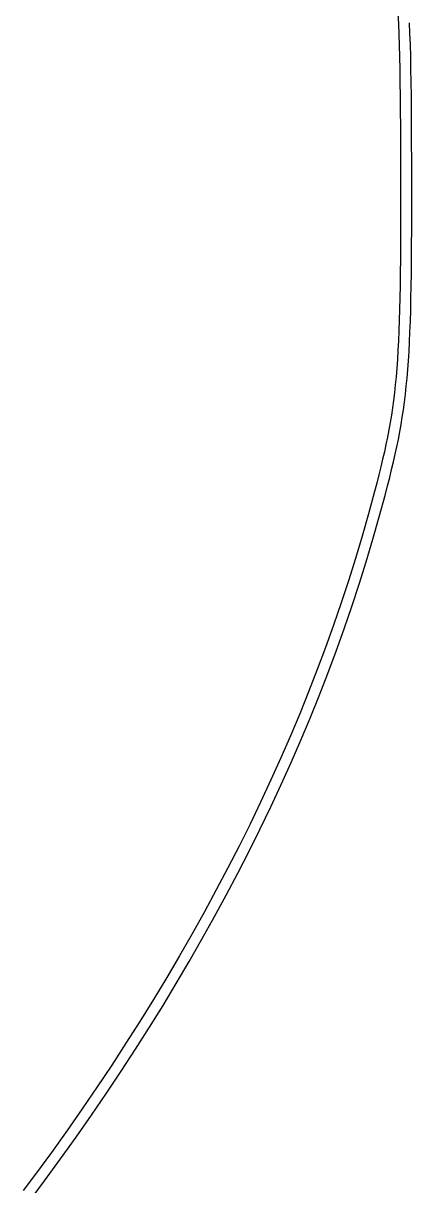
# Model space of a CAD drawing. Header units: metres. Extents: x 0 to 745, y 0 to 539.
# Drawn here: x 561.8 to 589.6, y 208.5 to 291.5 of the extents above; entities that cross this region are included whole.
import ezdxf

# ---------------------------------------------------------------- set-up
doc = ezdxf.new("R2010")
doc.units = ezdxf.units.M

msp = doc.modelspace()

# ---------------------------------------------------------------- linework, layer by layer
at = {"layer": '2', "color": 7}
for p, q in [((588.596055, 292.210205), (588.63085, 291.499961)), ((588.63085, 291.499961), (588.660914, 290.752223)), ((589.454807, 290.802861), (589.423631, 291.559176)), ((588.660914, 290.752223), (588.686603, 289.963296)), ((589.481544, 290.005787), (589.454807, 290.802861)), ((588.686603, 289.963296), (588.708272, 289.129488)), ((589.504189, 289.164329), (589.481544, 290.005787)), ((588.708272, 289.129488), (588.726278, 288.247103)), ((589.523088, 288.274863), (589.504189, 289.164329)), ((588.726278, 288.247103), (588.740978, 287.312449)), ((589.538589, 287.333767), (589.523088, 288.274863)), ((588.740978, 287.312449), (588.752726, 286.321831)), ((589.551039, 286.337415), (589.538589, 287.333767)), ((588.752726, 286.321831), (588.761879, 285.271555)), ((589.560786, 285.282185), (589.551039, 286.337415)), ((588.761879, 285.271555), (588.768794, 284.157928)), ((589.568177, 284.164453), (589.560786, 285.282185)), ((588.768794, 284.157928), (588.773825, 282.977256)), ((589.57356, 282.980595), (589.568177, 284.164453)), ((588.773825, 282.977256), (588.77733, 281.725845)), ((589.577281, 281.726988), (589.57356, 282.980595)), ((588.77733, 281.725845), (588.779664, 280.4)), ((589.579688, 280.400008), (589.577281, 281.726988)), ((588.779664, 280.4), (588.780701, 279.13252)), ((589.580673, 279.131227), (589.579688, 280.400008)), ((588.780701, 279.13252), (588.780086, 277.930397)), ((589.579901, 277.926917), (589.580673, 279.131227)), ((588.780086, 277.930397), (588.777569, 276.79065)), ((589.57713, 276.784153), (589.579901, 277.926917)), ((588.777569, 276.79065), (588.772903, 275.7103)), ((589.572115, 275.700009), (589.57713, 276.784153)), ((588.772903, 275.7103), (588.765837, 274.686365)), ((589.564614, 274.671562), (589.572115, 275.700009)), ((588.765837, 274.686365), (588.756123, 273.715864)), ((589.554382, 273.695884), (589.564614, 274.671562)), ((588.756123, 273.715864), (588.743513, 272.795818)), ((589.541175, 272.770052), (589.554382, 273.695884)), ((588.743513, 272.795818), (588.727758, 271.923246)), ((589.52475, 271.891141), (589.541175, 272.770052)), ((588.727758, 271.923246), (588.708608, 271.095167)), ((589.504864, 271.056224), (589.52475, 271.891141)), ((588.708608, 271.095167), (588.685815, 270.308601)), ((589.481273, 270.262378), (589.504864, 271.056224)), ((588.685815, 270.308601), (588.65913, 269.560567)), ((589.453733, 269.506677), (589.481273, 270.262378)), ((588.65913, 269.560567), (588.628305, 268.848084)), ((589.422, 268.786196), (589.453733, 269.506677)), ((588.59309, 268.168172), (588.553237, 267.517851)), ((588.628305, 268.848084), (588.59309, 268.168172)), ((589.385831, 268.098009), (589.422, 268.786196)), ((588.553237, 267.517851), (588.508497, 266.894139)), ((589.29921, 266.80682), (589.344982, 267.439193)), ((589.344982, 267.439193), (589.385831, 268.098009)), ((588.508497, 266.894139), (588.45862, 266.294057)), ((589.24827, 266.197968), (589.29921, 266.80682)), ((588.403359, 265.714624), (588.342465, 265.152859)), ((588.45862, 266.294057), (588.403359, 265.714624)), ((589.19192, 265.60971), (589.24827, 266.197968)), ((588.342465, 265.152859), (588.275688, 264.605781)), ((589.062012, 264.483276), (589.129915, 265.039121)), ((589.129915, 265.039121), (589.19192, 265.60971)), ((588.20278, 264.07041), (588.123492, 263.543766)), ((588.275688, 264.605781), (588.20278, 264.07041)), ((588.987968, 263.93925), (589.062012, 264.483276)), ((588.123492, 263.543766), (588.037576, 263.022868)), ((588.820479, 262.874956), (588.907538, 263.404118)), ((588.907538, 263.404118), (588.987968, 263.93925)), ((587.944781, 262.504735), (587.844861, 261.986387)), ((588.037576, 263.022868), (587.944781, 262.504735)), ((588.625499, 261.822836), (588.726547, 262.348837)), ((588.726547, 262.348837), (588.820479, 262.874956)), ((587.844861, 261.986387), (587.737565, 261.464844)), ((588.517091, 261.294029), (588.625499, 261.822836)), ((587.622645, 260.937124), (587.499852, 260.400247)), ((587.737565, 261.464844), (587.622645, 260.937124)), ((588.277221, 260.216296), (588.40108, 260.759491)), ((588.40108, 260.759491), (588.517091, 261.294029)), ((587.368937, 259.851233), (587.229653, 259.2871)), ((587.499852, 260.400247), (587.368937, 259.851233)), ((588.145271, 259.661519), (588.277221, 260.216296)), ((587.229653, 259.2871), (587.081748, 258.70487)), ((587.856124, 258.505521), (588.004987, 259.092236)), ((588.004987, 259.092236), (588.145271, 259.661519)), ((587.081748, 258.70487), (586.924976, 258.10156)), ((587.69844, 257.898448), (587.856124, 258.505521)), ((586.924976, 258.10156), (586.494288, 256.504751)), ((587.264882, 256.290997), (587.69844, 257.898448)), ((586.494288, 256.504751), (586.040569, 254.910194)), ((586.808169, 254.685901), (587.264882, 256.290997)), ((586.040569, 254.910194), (585.563784, 253.31782)), ((586.328269, 253.083094), (586.808169, 254.685901)), ((585.563784, 253.31782), (585.063899, 251.727563)), ((585.825153, 251.482513), (586.328269, 253.083094)), ((585.063899, 251.727563), (584.540879, 250.139357)), ((585.29879, 249.884093), (585.825153, 251.482513)), ((584.540879, 250.139357), (583.994691, 248.553135)), ((584.74915, 248.287768), (585.29879, 249.884093)), ((583.994691, 248.553135), (583.425299, 246.96883)), ((584.176203, 246.693475), (584.74915, 248.287768)), ((583.425299, 246.96883), (582.83267, 245.386374)), ((583.579919, 245.101149), (584.176203, 246.693475)), ((582.83267, 245.386374), (582.216768, 243.805702)), ((582.960267, 243.510725), (583.579919, 245.101149)), ((582.216768, 243.805702), (581.577559, 242.226747)), ((582.317217, 241.922138), (582.960267, 243.510725)), ((581.577559, 242.226747), (580.91501, 240.649441)), ((581.650739, 240.335325), (582.317217, 241.922138)), ((580.91501, 240.649441), (580.229085, 239.073717)), ((580.960802, 238.750219), (581.650739, 240.335325)), ((580.229085, 239.073717), (579.519749, 237.49951)), ((580.247377, 237.166758), (580.960802, 238.750219)), ((579.519749, 237.49951), (578.78697, 235.926753)), ((579.510433, 235.584876), (580.247377, 237.166758)), ((578.78697, 235.926753), (578.030712, 234.355377)), ((578.74994, 234.004508), (579.510433, 235.584876)), ((578.030712, 234.355377), (577.25094, 232.785317)), ((577.965867, 232.42559), (578.74994, 234.004508)), ((577.25094, 232.785317), (576.44762, 231.216506)), ((577.158185, 230.848058), (577.965867, 232.42559)), ((576.44762, 231.216506), (575.620719, 229.648878)), ((576.326863, 229.271846), (577.158185, 230.848058)), ((575.620719, 229.648878), (574.770201, 228.082364)), ((575.471871, 227.69689), (576.326863, 229.271846)), ((574.770201, 228.082364), (573.896031, 226.516899)), ((574.593179, 226.123126), (575.471871, 227.69689)), ((573.896031, 226.516899), (572.998177, 224.952415)), ((573.690755, 224.550489), (574.593179, 226.123126)), ((572.998177, 224.952415), (572.076602, 223.388846)), ((572.764572, 222.978914), (573.690755, 224.550489)), ((572.076602, 223.388846), (571.131273, 221.826126)), ((571.814597, 221.408337), (572.764572, 222.978914)), ((571.131273, 221.826126), (570.162155, 220.264186)), ((570.8408, 219.838692), (571.814597, 221.408337)), ((570.162155, 220.264186), (569.169214, 218.702961)), ((569.843152, 218.269916), (570.8408, 219.838692)), ((569.169214, 218.702961), (568.152416, 217.142383)), ((568.821623, 216.701944), (569.843152, 218.269916)), ((568.152416, 217.142383), (567.111725, 215.582387)), ((567.776181, 215.134711), (568.821623, 216.701944)), ((567.111725, 215.582387), (566.047107, 214.022904)), ((566.706797, 213.568153), (567.776181, 215.134711)), ((566.047107, 214.022904), (564.958529, 212.463869)), ((565.61344, 212.002205), (566.706797, 213.568153)), ((564.958529, 212.463869), (563.845956, 210.905213)), ((564.49608, 210.436802), (565.61344, 212.002205)), ((563.845956, 210.905213), (562.709352, 209.346872)), ((563.354688, 208.87188), (564.49608, 210.436802)), ((562.709352, 209.346872), (561.833008, 208.181354)), ((562.46943, 207.694254), (563.354688, 208.87188))]:
    msp.add_line(p, q, dxfattribs=at)

doc.saveas('drawing.dxf')
